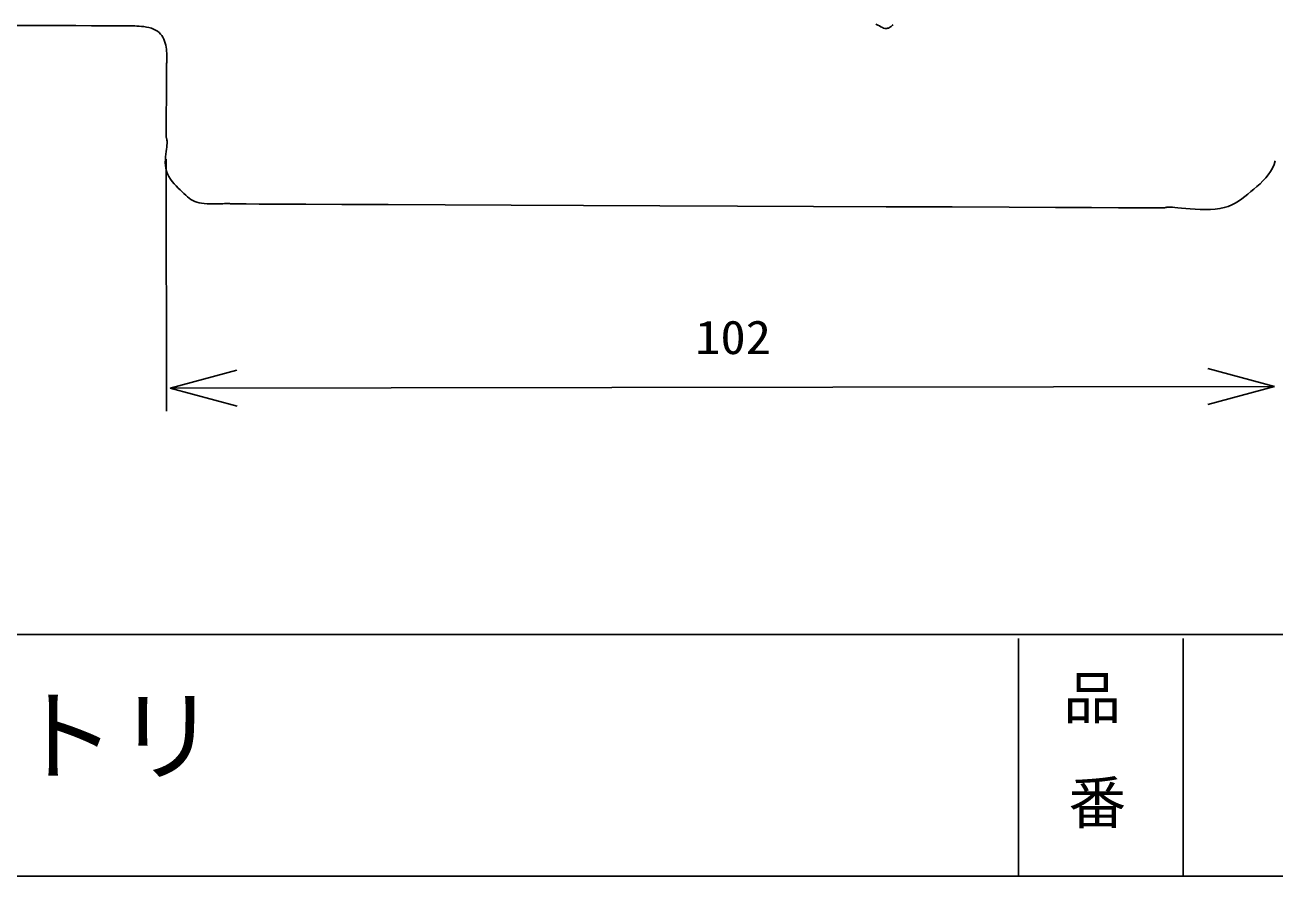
# Model space of a CAD drawing. Units: millimetres on the paper. Extents: x -142 to 142, y -95 to 95.
# Drawn here: x -82.8 to -28.6, y -94.8 to -57.9 of the extents above; entities that cross this region are included whole.
import ezdxf
from ezdxf.enums import TextEntityAlignment as Align

# ---------------------------------------------------------------- set-up
doc = ezdxf.new("R2010")
doc.units = ezdxf.units.MM
for name, color, linetype in [('0-0_0', 4, 'Continuous'), ('0-3_枠', 7, 'Continuous'), ('0-5_レイヤー_1_0', 7, 'Continuous')]:
    doc.layers.add(name, color=color, linetype=linetype)
doc.styles.add('ＭＳ ゴシック', font='')
doc.styles.get('ＭＳ ゴシック').set_extended_font_data('MS Gothic')

msp = doc.modelspace()

# ---------------------------------------------------------------- linework, layer by layer
at = {"layer": '0-0_0'}
for p, q in [((-76.672, -63.711), (-76.653, -74.662)), ((-76.495, -73.662), (-73.598, -72.881)), ((-28.573, -73.58), (-31.472, -72.809)), ((-76.495, -73.662), (-28.573, -73.58)), ((-76.495, -73.662), (-73.595, -74.434)), ((-28.573, -73.58), (-31.469, -74.362))]:
    msp.add_line(p, q, dxfattribs=at)
for points in [[(-83.474, -57.912), (-82.408, -57.914), (-81.436, -57.916), (-80.595, -57.918)], [(-80.595, -57.918), (-79.914, -57.92), (-79.382, -57.921), (-78.979, -57.922), (-78.683, -57.923), (-78.475, -57.924), (-78.333, -57.925), (-78.238, -57.926), (-78.169, -57.927), (-78.105, -57.929), (-78.03, -57.931), (-77.943, -57.935), (-77.846, -57.941), (-77.742, -57.949), (-77.634, -57.962), (-77.525, -57.979), (-77.416, -58.001), (-77.312, -58.03), (-77.215, -58.066), (-77.127, -58.109), (-77.047, -58.16), (-76.977, -58.218), (-76.914, -58.282), (-76.86, -58.352), (-76.813, -58.426), (-76.772, -58.506), (-76.739, -58.589), (-76.712, -58.675), (-76.69, -58.765), (-76.674, -58.855), (-76.662, -58.945), (-76.653, -59.033), (-76.648, -59.118), (-76.646, -59.198), (-76.645, -59.272), (-76.645, -59.337), (-76.646, -59.392), (-76.647, -59.438), (-76.647, -59.478), (-76.648, -59.519)], [(-45.872, -57.854), (-45.795, -57.891), (-45.722, -57.931), (-45.655, -57.97), (-45.593, -58.002), (-45.537, -58.025), (-45.487, -58.039), (-45.442, -58.044), (-45.401, -58.042), (-45.364, -58.035), (-45.33, -58.022), (-45.298, -58.007), (-45.267, -57.988), (-45.237, -57.969), (-45.207, -57.949), (-45.179, -57.928), (-45.153, -57.905), (-45.13, -57.88)], [(-76.648, -59.519), (-76.649, -59.565), (-76.649, -59.622), (-76.65, -59.697), (-76.651, -59.794), (-76.652, -59.919), (-76.653, -60.079), (-76.654, -60.276), (-76.656, -60.504), (-76.658, -60.754), (-76.66, -61.017), (-76.662, -61.284), (-76.664, -61.547), (-76.666, -61.797), (-76.668, -62.025), (-76.67, -62.222), (-76.671, -62.382), (-76.672, -62.506), (-76.672, -62.601), (-76.672, -62.67), (-76.671, -62.718), (-76.669, -62.751), (-76.666, -62.773), (-76.663, -62.788), (-76.658, -62.802), (-76.653, -62.818), (-76.647, -62.839), (-76.641, -62.865), (-76.635, -62.898), (-76.631, -62.937), (-76.63, -62.986), (-76.631, -63.043), (-76.635, -63.111), (-76.643, -63.191), (-76.655, -63.282), (-76.67, -63.384), (-76.685, -63.495), (-76.698, -63.612), (-76.706, -63.735), (-76.709, -63.86)], [(-76.709, -63.86), (-76.703, -63.987), (-76.685, -64.112), (-76.655, -64.236), (-76.611, -64.354), (-76.553, -64.469), (-76.485, -64.578), (-76.409, -64.683), (-76.326, -64.783), (-76.24, -64.879), (-76.151, -64.97), (-76.064, -65.055), (-75.979, -65.136), (-75.899, -65.213), (-75.822, -65.283), (-75.747, -65.349), (-75.672, -65.409), (-75.596, -65.462), (-75.517, -65.51), (-75.432, -65.551), (-75.341, -65.585), (-75.242, -65.613), (-75.133, -65.633), (-75.017, -65.647), (-74.896, -65.656), (-74.773, -65.66), (-74.651, -65.661), (-74.532, -65.66), (-74.418, -65.657), (-74.312, -65.653), (-74.217, -65.649), (-74.135, -65.647), (-74.065, -65.646), (-74.007, -65.646), (-73.958, -65.647), (-73.918, -65.648), (-73.886, -65.649), (-73.86, -65.651), (-73.84, -65.653), (-73.824, -65.655)], [(-32.231, -65.873), (-32.02, -65.888), (-31.802, -65.9), (-31.58, -65.905), (-31.361, -65.902), (-31.148, -65.888), (-30.947, -65.861), (-30.76, -65.821), (-30.588, -65.766), (-30.428, -65.7), (-30.278, -65.623), (-30.136, -65.537), (-30, -65.443), (-29.867, -65.342), (-29.736, -65.236), (-29.604, -65.127), (-29.471, -65.015), (-29.337, -64.901), (-29.205, -64.782), (-29.078, -64.659), (-28.958, -64.531), (-28.847, -64.397), (-28.748, -64.256), (-28.663, -64.107), (-28.595, -63.951), (-28.545, -63.786)], [(-73.824, -65.655), (-73.802, -65.656), (-73.728, -65.657), (-73.545, -65.659), (-73.197, -65.661), (-72.63, -65.664), (-71.787, -65.667), (-70.612, -65.673), (-69.049, -65.679), (-67.043, -65.688), (-64.566, -65.698), (-61.701, -65.711), (-58.558, -65.724), (-55.249, -65.738), (-51.885, -65.753), (-48.576, -65.767), (-45.433, -65.78), (-42.568, -65.792), (-40.091, -65.803), (-38.085, -65.812), (-36.523, -65.818), (-35.348, -65.823), (-34.505, -65.826), (-33.938, -65.827), (-33.591, -65.827), (-33.409, -65.826), (-33.336, -65.824), (-33.316, -65.82), (-33.302, -65.816), (-33.283, -65.812), (-33.255, -65.807), (-33.217, -65.804), (-33.165, -65.803), (-33.097, -65.803), (-33.01, -65.807), (-32.901, -65.813), (-32.768, -65.824), (-32.61, -65.839), (-32.429, -65.856), (-32.231, -65.873)]]:
    msp.add_lwpolyline(points, dxfattribs=at)
at = {"layer": '0-3_枠'}
for p, q in [((141.803, -84.358), (-141.803, -84.354)), ((-39.681, -84.522), (-39.681, -94.842)), ((-32.546, -84.522), (-32.546, -94.842))]:
    msp.add_line(p, q, dxfattribs=at)
msp.add_lwpolyline([(-141.803, 94.842), (141.803, 94.842), (141.803, -94.842), (-141.803, -94.842)], close=True, dxfattribs=at)

# ---------------------------------------------------------------- texts
at = {"layer": '0-0_0', "style": 'ＭＳ ゴシック', "width": 1.1}
msp.add_text('102', height=1.466, rotation=0.098, dxfattribs=at).set_placement((-53.714, -72.623), align=Align.BOTTOM_LEFT)
at = {"layer": '0-3_枠', "style": 'ＭＳ ゴシック'}
for s, p in [('品', (-37.741, -88.569)), ('番', (-37.514, -93.119))]:
    msp.add_text(s, height=1.833, dxfattribs=at).set_placement(p, align=Align.BOTTOM_LEFT)
at = {"layer": '0-5_レイヤー_1_0', "style": 'ＭＳ ゴシック'}
msp.add_text('株式会社 ダイワインダストリ', height=3.219, dxfattribs=at).set_placement((-133.726, -91.326), align=Align.BOTTOM_LEFT)

doc.saveas('drawing.dxf')
